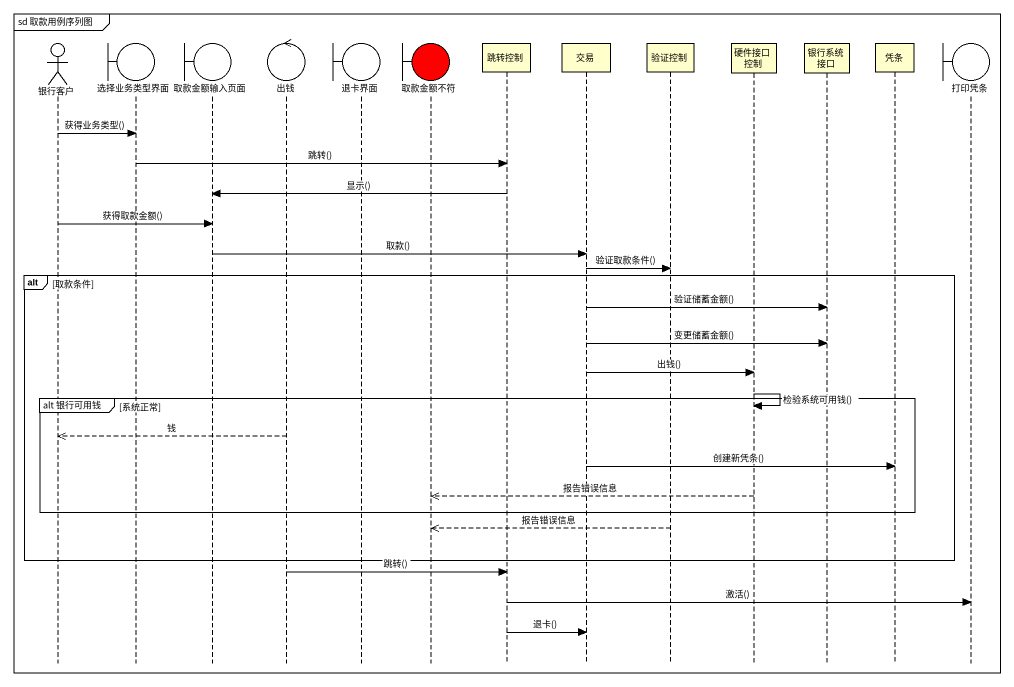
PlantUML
@startuml
mainframe sd 取款用例序列图
hide footbox
actor 银行客户
boundary 选择业务类型界面
boundary 取款金额输入页面
control 出钱
boundary 退卡界面
boundary 取款金额不符 #FF0000
participant 跳转控制
participant 交易
participant 验证控制
participant 硬件接口控制
participant 银行系统接口
participant 凭条
boundary 打印凭条

银行客户 -> 选择业务类型界面 : 获得业务类型()
选择业务类型界面 -> 跳转控制 : 跳转()
跳转控制 -> 取款金额输入页面 : 显示()
银行客户 -> 取款金额输入页面 : 获得取款金额()
取款金额输入页面 -> 交易 : 取款()
交易 -> 验证控制 : 验证取款条件()
alt 取款条件
  交易 -> 银行系统接口 : 验证储蓄金额()
  交易 -> 银行系统接口 : 变更储蓄金额()
  交易 -> 硬件接口控制 : 出钱()
  硬件接口控制 -> 硬件接口控制 : 检验系统可用钱()
  group alt 银行可用钱 [系统正常]
    出钱 -->> 银行客户 : 钱
    交易 -> 凭条 : 创建新凭条()
    硬件接口控制 -->> 取款金额不符 : 报告错误信息
  end
  验证控制 -->> 取款金额不符 : 报告错误信息
end
出钱 -> 跳转控制 : 跳转()
跳转控制 -> 打印凭条 : 激活()
跳转控制 -> 交易 : 退卡()
@enduml
